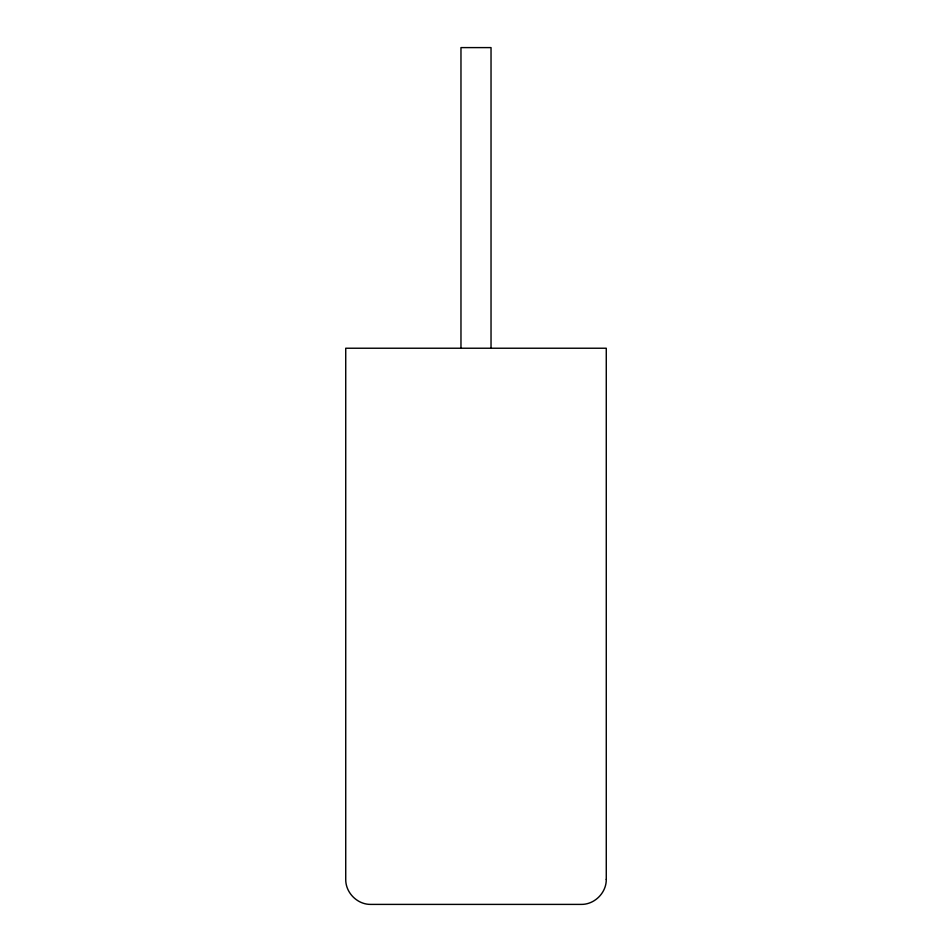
<?xml version="1.0" encoding="UTF-8"?>
<svg xmlns="http://www.w3.org/2000/svg" width="952" height="952" viewBox="0 0 952 952"><rect width="100%" height="100%" fill="white"/><g stroke="black" fill="none" stroke-linecap="round" stroke-linejoin="round"><path stroke-width="1.43" d="M491.03 348.23L491.03 47.6L460.97 47.6L460.97 348.23M606.269 879.351C606.483 892.714 594.619 904.614 581.22 904.4L370.78 904.4C357.381 904.614 345.517 892.714 345.731 879.351L345.731 348.23L606.269 348.23L606.269 879.351"/></g></svg>
